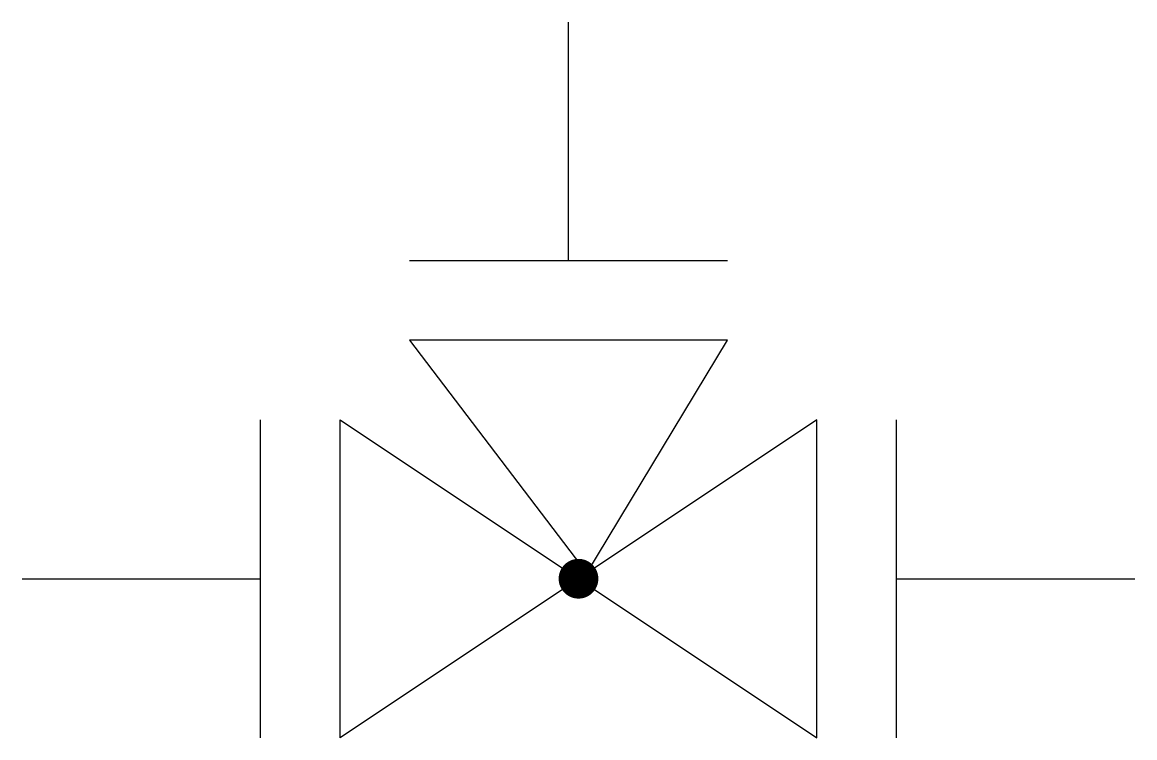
# Model space of a CAD drawing. Extents: x -7.1 to 6.9, y -2.1 to 6.9.
import ezdxf

# ---------------------------------------------------------------- set-up
doc = ezdxf.new("R2010")
doc.units = 0
doc.header["$LTSCALE"] = 1.2
doc.header["$MEASUREMENT"] = 0
doc.layers.get('0').update_dxf_attribs({"linetype": 'CONTINUOUS'})

# ---------------------------------------------------------------- blocks, each defined once
blk = doc.blocks.new('A$C3E9477AC')
at = {"ltscale": 0.1}
for p, q in [((0, 0), (0, 4)), ((1, 0), (1, 4)), ((1, 2), (4, 2))]:
    blk.add_line(p, q, dxfattribs=at)

msp = doc.modelspace()

# ---------------------------------------------------------------- linework, layer by layer
at = {"ltscale": 0.25}
for p, q in [((-2.229, 2.931), (0, 0)), ((0, 0), (1.771, 2.931)), ((2.896, 1.931), (-3.104, -2.069))]:
    msp.add_line(p, q, dxfattribs=at)
at = {"ltscale": 0.1}
for p, q in [((-4.104, -2.069), (-4.104, 1.931)), ((-3.104, -2.069), (-3.104, 1.931)), ((-3.104, 1.931), (2.896, -2.069)), ((2.896, -2.069), (2.896, 1.931)), ((3.896, -2.069), (3.896, 1.931)), ((-7.104, -0.069), (-4.104, -0.069)), ((3.896, -0.069), (6.896, -0.069))]:
    msp.add_line(p, q, dxfattribs=at)
at = {"ltscale": 0.1, "const_width": 0.25}
msp.add_lwpolyline([(-0.229, -0.069, 1), (0.021, -0.069, 1)], format="xyb", close=True, dxfattribs=at)

# ---------------------------------------------------------------- block references
at = {"ltscale": 0.25, "rotation": 90}
msp.add_blockref('A$C3E9477AC', (1.771, 2.931), dxfattribs=at)

doc.saveas('drawing.dxf')
